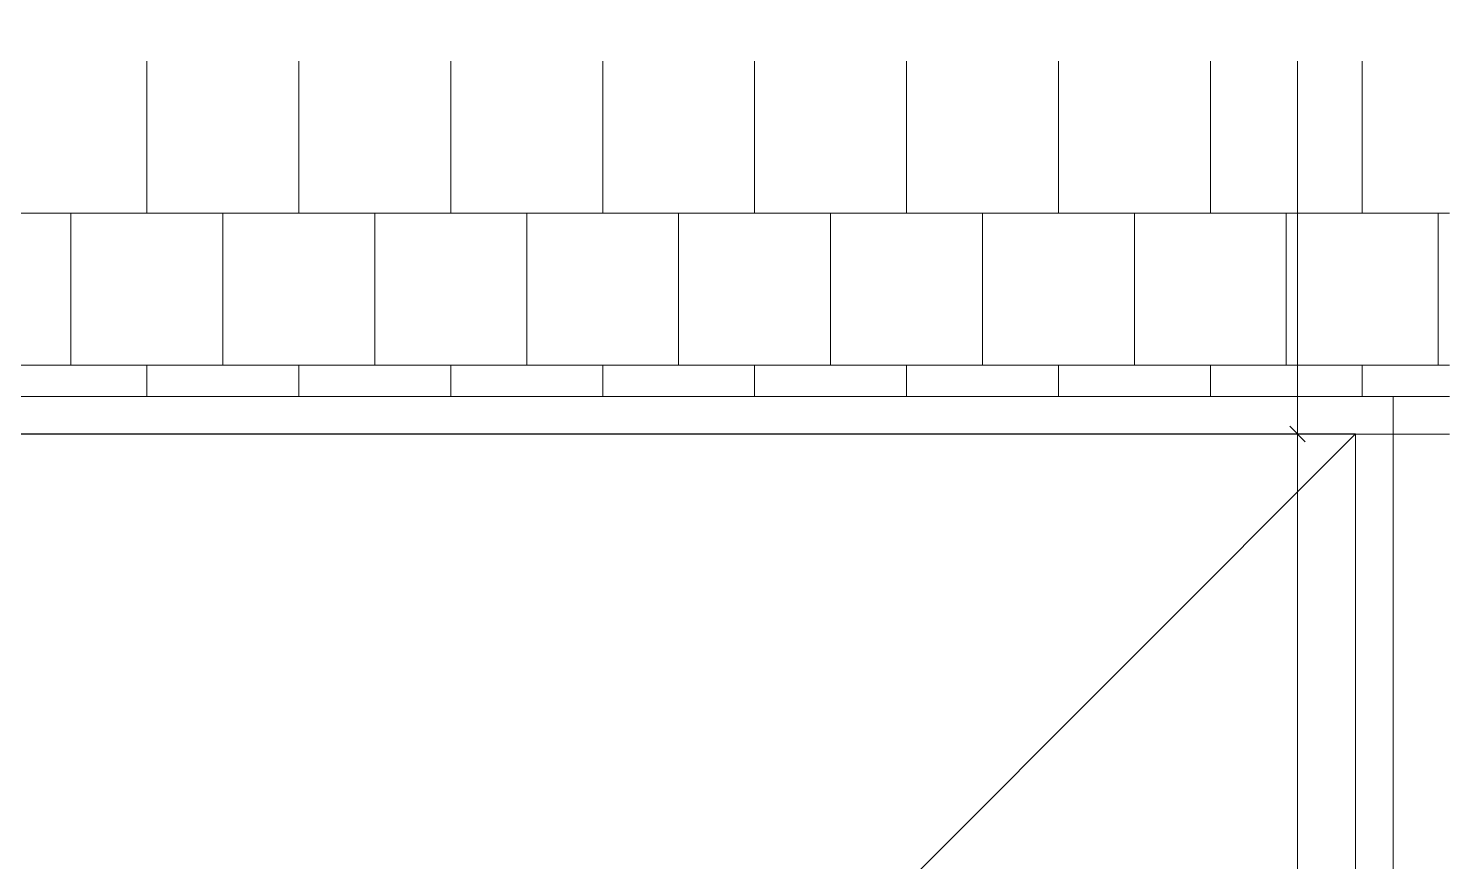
# Model space of a CAD drawing. Header units: metres. Extents: x 147 to 427, y -16 to 162.
# Drawn here: x 174.29 to 180, y 85.03 to 88.37 of the extents above; entities that cross this region are included whole.
import ezdxf

# ---------------------------------------------------------------- set-up
doc = ezdxf.new("R2010")
doc.units = ezdxf.units.M
doc.layers.add('1053_ARQ_BASE_MATADOURO_dwg', color=7, linetype='Continuous', lineweight=5, true_color=0x767676)
for name, color, linetype, lineweight in [('A-COTAS', 7, 'Continuous', 9), ('A-ESQ-PORTAS', 7, 'Continuous', 20), ('A-Hachuras', 7, 'Continuous', 5), ('A-PISO', 7, 'Continuous', 5)]:
    doc.layers.add(name, color=color, linetype=linetype, lineweight=lineweight)

# ---------------------------------------------------------------- blocks, each defined once
blk = doc.blocks.new('1053_ARQ_BASE_MATADOURO_dwg_PU-Tick-4039619-BANHEIROS E VESTIÁRIO')
at = {"layer": 'A-COTAS', "color": 253, "true_color": 0xaaaaaa}
for p, q in [((0, -1), (0, 1)), ((1, 0), (-1, 0)), ((-0.5, -0.5), (0.5, 0.5))]:
    blk.add_line(p, q, dxfattribs=at)
blk = doc.blocks.new('1053_ARQ_BASE_MATADOURO_dwg_arq geral tgov-4039641-BANHEIROS E VESTIÁRIO')
at = {"color": 253, "lineweight": 5, "true_color": 0xaaaaaa}
blk.add_line((23.9972, 3.7065), (40.0763, 3.7065), dxfattribs=at)
at = {"color": 253, "lineweight": 5, "true_color": 0xaaaaaa, "flags": 128}
blk.add_lwpolyline([(40.0763, 3.5558), (23.9972, 3.5558), (23.9972, 3.7065), (23.9972, 9.8559), (34.0675, 9.8559)], dxfattribs=at)
at = {"layer": 'A-COTAS', "color": 253, "true_color": 0xaaaaaa}
for p, q in [((39.4661, 5.051), (39.4661, 3.619)), ((39.4661, 3.494), (39.4661, -1.631))]:
    blk.add_line(p, q, dxfattribs=at)
at = {"layer": 'A-ESQ-PORTAS', "color": 253, "true_color": 0xaaaaaa, "flags": 128}
for points in [[(23.9972, 0.8597), (23.9972, 3.7065), (39.8493, 3.7065)], [(24.1472, 0.8597), (24.1472, 3.5565), (39.6993, 3.5565), (39.6993, -1.5435), (36.6993, -1.5435)]]:
    blk.add_lwpolyline(points, dxfattribs=at)
blk.add_lwpolyline([(39.6993, -1.5435), (39.6993, 3.5565), (37.8993, 1.7565), (37.8993, 0.2565)], close=True, dxfattribs=at)
at = {"layer": 'A-Hachuras', "color": 253, "true_color": 0xaaaaaa, "flags": 128}
blk.add_lwpolyline([(39.8493, 3.7065), (39.8493, -1.5435), (40.0763, -1.5435)], dxfattribs=at)
at = {"layer": 'A-PISO', "color": 253, "true_color": 0xaaaaaa}
for p, q in [((34.8492, 4.4414), (34.8492, 5.051)), ((35.4588, 4.4414), (35.4588, 5.051)), ((36.0684, 4.4414), (36.0684, 5.051)), ((36.678, 4.4414), (36.678, 5.051)), ((37.2876, 4.4414), (37.2876, 5.051)), ((37.8972, 4.4414), (37.8972, 5.051)), ((38.5068, 4.4414), (38.5068, 5.051)), ((39.1164, 4.4414), (39.1164, 5.051)), ((39.726, 4.4414), (39.726, 5.051)), ((23.9972, 4.4414), (40.0763, 4.4414)), ((34.5444, 3.8318), (34.5444, 4.4414)), ((35.154, 3.8318), (35.154, 4.4414)), ((35.7636, 3.8318), (35.7636, 4.4414)), ((36.3732, 3.8318), (36.3732, 4.4414)), ((36.9828, 3.8318), (36.9828, 4.4414)), ((37.5924, 3.8318), (37.5924, 4.4414)), ((38.202, 3.8318), (38.202, 4.4414)), ((38.8116, 3.8318), (38.8116, 4.4414)), ((39.4212, 3.8318), (39.4212, 4.4414)), ((40.0308, 3.8318), (40.0308, 4.4414)), ((23.9972, 3.8318), (40.0763, 3.8318)), ((34.8492, 3.7063), (34.8492, 3.8318)), ((35.4588, 3.7063), (35.4588, 3.8318)), ((36.0684, 3.7063), (36.0684, 3.8318)), ((36.678, 3.7063), (36.678, 3.8318)), ((37.2876, 3.7063), (37.2876, 3.8318)), ((37.8972, 3.7063), (37.8972, 3.8318)), ((38.5068, 3.7063), (38.5068, 3.8318)), ((39.1164, 3.7062), (39.1164, 3.8318)), ((39.726, 3.7062), (39.726, 3.8318))]:
    blk.add_line(p, q, dxfattribs=at)
for xscale, yscale, zscale, rotation in [(0.0625, 0.0625, 0.0625, 269.9999999999996), (0.06250000000000001, 0.06250000000000001, 0.06250000000000001, 89.99999999999962)]:
    blk.add_blockref('1053_ARQ_BASE_MATADOURO_dwg_PU-Tick-4039619-BANHEIROS E VESTIÁRIO', (39.4661, 3.5565), dxfattribs=dict(xscale=xscale, yscale=yscale, zscale=zscale, rotation=rotation))
blk = doc.blocks.new('1053_ARQ_BASE_MATADOURO_dwg-3625622-BANHEIROS E VESTIÁRIO')
blk.add_blockref('1053_ARQ_BASE_MATADOURO_dwg_arq geral tgov-4039641-BANHEIROS E VESTIÁRIO', (130.2098, 83.186))

msp = doc.modelspace()

# ---------------------------------------------------------------- block references
at = {"layer": '1053_ARQ_BASE_MATADOURO_dwg', "color": 253, "true_color": 0xaaaaaa}
msp.add_blockref('1053_ARQ_BASE_MATADOURO_dwg-3625622-BANHEIROS E VESTIÁRIO', (9.7091, 0), dxfattribs=at)

doc.saveas('drawing.dxf')
